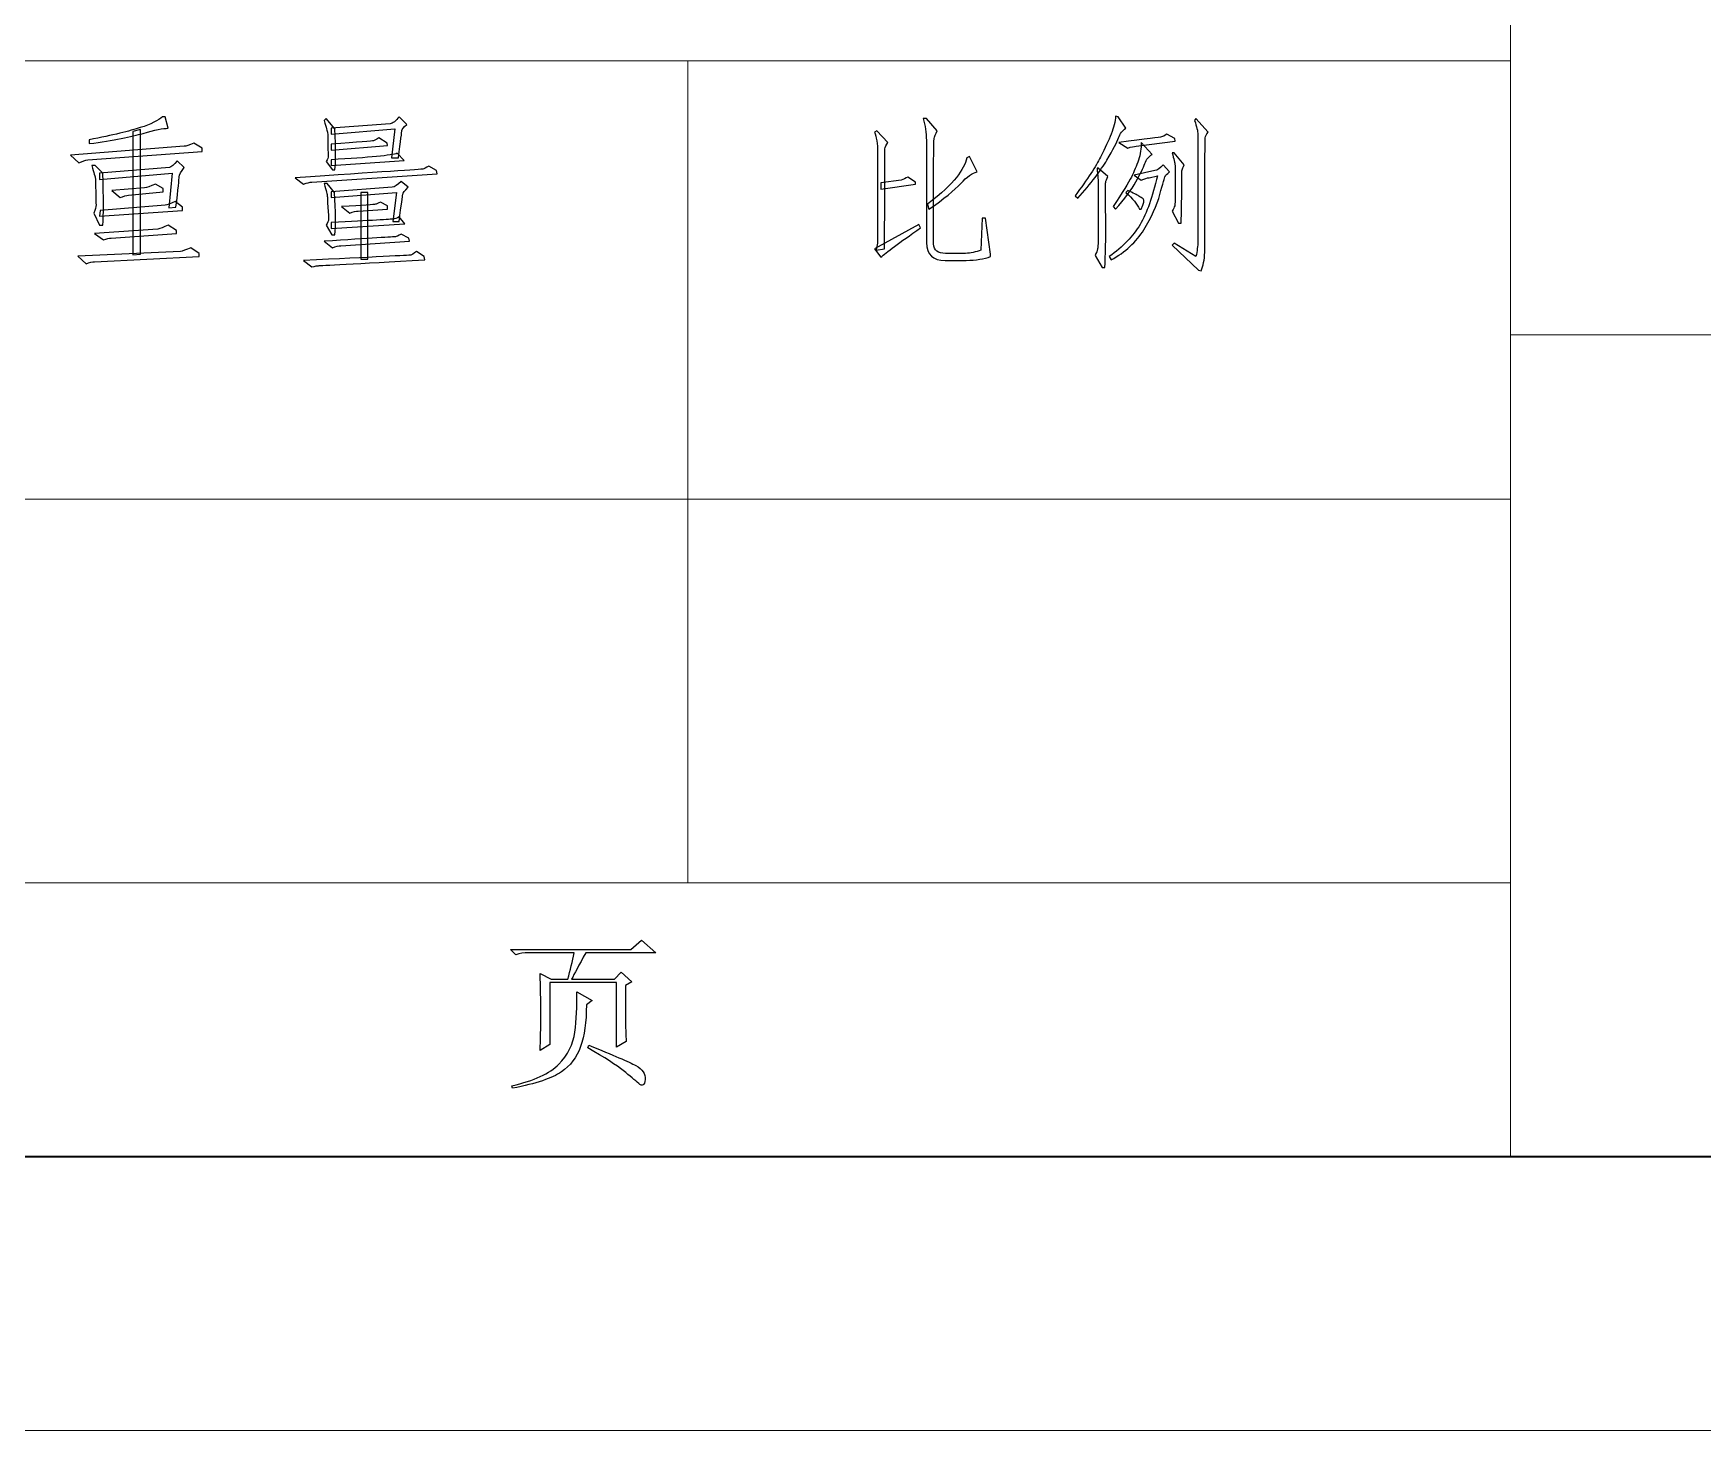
# Model space of a CAD drawing. Header units: millimetres. Extents: x -894 to 2281, y 379 to 1725.
# Drawn here: x 779.7 to 898.3, y 568.3 to 667.6 of the extents above; entities that cross this region are included whole.
import ezdxf

# ---------------------------------------------------------------- set-up
doc = ezdxf.new("R2010")
doc.units = ezdxf.units.MM
doc.layers.add('layer 1', color=7, linetype='Continuous')

msp = doc.modelspace()

# ---------------------------------------------------------------- linework, layer by layer
at = {"layer": 'layer 1', "color": 1, "lineweight": 9}
for points in [[(884.678, 762.997), (884.678, 762.997), (884.678, 587.778), (884.678, 587.778)], [(884.678, 665.653), (884.678, 665.653), (383.463, 665.653), (383.463, 665.653)], [(826.203, 665.653), (826.203, 665.653), (826.203, 665.653), (826.203, 665.653)], [(826.203, 665.653), (826.203, 665.653), (826.203, 607.246), (826.203, 607.246)], [(884.678, 665.653), (884.678, 665.653), (884.678, 665.653), (884.678, 665.653)], [(1135.285, 646.184), (1135.285, 646.184), (884.678, 646.184), (884.678, 646.184)], [(884.678, 634.503), (884.678, 634.503), (634.07, 634.503), (634.07, 634.503)], [(884.678, 634.503), (884.678, 634.503), (884.678, 634.503), (884.678, 634.503)], [(884.678, 607.246), (884.678, 607.246), (383.463, 607.246), (383.463, 607.246)], [(884.678, 607.246), (884.678, 607.246), (884.678, 607.246), (884.678, 607.246)], [(279.043, 568.309), (279.043, 568.309), (1156.169, 568.309), (1156.169, 568.309)]]:
    msp.add_open_spline(points, degree=3, dxfattribs=at)
at = {"layer": 'layer 1', "color": 1}
for points, knots in [([(787.496, 660.494), (786.674, 660.251), (785.397, 660.007), (783.662, 659.764), (783.662, 659.764), (783.662, 659.764), (783.662, 660.037), (783.662, 660.037), (783.662, 660.037), (785.335, 660.371), (786.544, 660.659), (787.289, 660.903), (787.289, 660.903), (788.035, 661.146), (788.561, 661.405), (788.865, 661.68), (788.865, 661.68), (788.865, 661.68), (789.048, 661.68), (789.048, 661.68), (789.048, 661.68), (789.048, 661.68), (789.275, 660.858), (789.275, 660.858), (789.275, 660.858), (788.909, 660.858), (788.318, 660.737), (787.496, 660.494)], [0, 0, 0, 0, 0.1428571, 0.1428571, 0.1428571, 0.1428571, 0.2857143, 0.2857143, 0.2857143, 0.2857143, 0.4285714, 0.4285714, 0.4285714, 0.4285714, 0.5714286, 0.5714286, 0.5714286, 0.5714286, 0.7142857, 0.7142857, 0.7142857, 0.7142857, 0.8571429, 0.8571429, 0.8571429, 0.8571429, 1, 1, 1, 1]), ([(801.128, 660.813), (801.189, 659.382), (801.189, 658.409), (801.128, 657.893), (801.128, 657.893), (801.128, 657.893), (800.945, 657.893), (800.945, 657.893), (800.945, 657.893), (800.945, 657.893), (800.49, 658.485), (800.49, 658.485), (800.49, 658.485), (800.613, 658.668), (800.665, 658.791), (800.65, 658.851), (800.65, 658.851), (800.634, 658.911), (800.626, 659.186), (800.626, 659.673), (800.626, 659.673), (800.626, 660.159), (800.618, 660.447), (800.605, 660.539), (800.605, 660.539), (800.589, 660.63), (800.506, 660.918), (800.354, 661.405), (800.354, 661.405), (800.354, 661.405), (800.49, 661.543), (800.49, 661.543), (800.49, 661.543), (800.49, 661.543), (801.128, 660.813), (801.128, 660.813)], [0, 0, 0, 0, 0.1111111, 0.1111111, 0.1111111, 0.1111111, 0.2222222, 0.2222222, 0.2222222, 0.2222222, 0.3333333, 0.3333333, 0.3333333, 0.3333333, 0.4444444, 0.4444444, 0.4444444, 0.4444444, 0.5555556, 0.5555556, 0.5555556, 0.5555556, 0.6666667, 0.6666667, 0.6666667, 0.6666667, 0.7777778, 0.7777778, 0.7777778, 0.7777778, 0.8888889, 0.8888889, 0.8888889, 0.8888889, 1, 1, 1, 1]), ([(805.645, 658.759), (805.645, 658.759), (805.145, 658.759), (805.145, 658.759), (805.145, 658.759), (805.145, 658.759), (805.373, 660.813), (805.373, 660.813), (805.373, 660.813), (805.373, 660.813), (800.856, 660.447), (800.856, 660.447), (800.856, 660.447), (800.856, 660.447), (800.856, 660.858), (800.856, 660.858), (800.856, 660.858), (800.856, 660.858), (805.053, 661.177), (805.053, 661.177), (805.053, 661.177), (805.236, 661.209), (805.449, 661.376), (805.692, 661.68), (805.692, 661.68), (805.692, 661.68), (806.239, 661.133), (806.239, 661.133), (806.239, 661.133), (805.996, 660.918), (805.875, 660.774), (805.875, 660.698), (805.875, 660.698), (805.875, 660.623), (805.799, 659.976), (805.645, 658.759)], [0, 0, 0, 0, 0.1111111, 0.1111111, 0.1111111, 0.1111111, 0.2222222, 0.2222222, 0.2222222, 0.2222222, 0.3333333, 0.3333333, 0.3333333, 0.3333333, 0.4444444, 0.4444444, 0.4444444, 0.4444444, 0.5555556, 0.5555556, 0.5555556, 0.5555556, 0.6666667, 0.6666667, 0.6666667, 0.6666667, 0.7777778, 0.7777778, 0.7777778, 0.7777778, 0.8888889, 0.8888889, 0.8888889, 0.8888889, 1, 1, 1, 1]), ([(847.132, 654.47), (847.132, 654.47), (847.36, 654.47), (847.36, 654.47), (847.36, 654.47), (847.36, 654.47), (847.724, 651.914), (847.724, 651.914), (847.724, 651.914), (847.724, 651.914), (847.724, 651.733), (847.724, 651.733), (847.724, 651.733), (847.269, 651.579), (846.69, 651.49), (845.991, 651.459), (845.991, 651.459), (845.991, 651.459), (844.485, 651.459), (844.485, 651.459), (844.485, 651.459), (843.634, 651.459), (843.192, 651.885), (843.161, 652.736), (843.161, 652.736), (843.161, 652.736), (843.161, 659.992), (843.161, 659.992), (843.161, 659.992), (843.161, 660.539), (843.085, 661.057), (842.933, 661.543), (842.933, 661.543), (842.933, 661.543), (843.161, 661.543), (843.161, 661.543), (843.161, 661.543), (843.161, 661.543), (843.937, 660.675), (843.937, 660.675), (843.937, 660.675), (843.815, 660.432), (843.739, 660.251), (843.71, 660.128), (843.71, 660.128), (843.679, 660.007), (843.663, 657.511), (843.663, 652.644), (843.663, 652.644), (843.694, 652.189), (843.982, 651.961), (844.531, 651.961), (844.531, 651.961), (844.531, 651.961), (845.945, 651.961), (845.945, 651.961), (845.945, 651.961), (846.311, 651.99), (846.675, 652.066), (847.041, 652.189), (847.041, 652.189), (847.041, 652.189), (847.132, 654.47), (847.132, 654.47)], [0, 0, 0, 0, 0.0625, 0.0625, 0.0625, 0.0625, 0.125, 0.125, 0.125, 0.125, 0.1875, 0.1875, 0.1875, 0.1875, 0.25, 0.25, 0.25, 0.25, 0.3125, 0.3125, 0.3125, 0.3125, 0.375, 0.375, 0.375, 0.375, 0.4375, 0.4375, 0.4375, 0.4375, 0.5, 0.5, 0.5, 0.5, 0.5625, 0.5625, 0.5625, 0.5625, 0.625, 0.625, 0.625, 0.625, 0.6875, 0.6875, 0.6875, 0.6875, 0.75, 0.75, 0.75, 0.75, 0.8125, 0.8125, 0.8125, 0.8125, 0.875, 0.875, 0.875, 0.875, 0.9375, 0.9375, 0.9375, 0.9375, 1, 1, 1, 1]), ([(857.342, 660.858), (857.099, 660.706), (856.924, 660.479), (856.819, 660.173), (856.819, 660.173), (856.712, 659.869), (856.437, 659.345), (855.997, 658.6), (855.997, 658.6), (855.555, 657.854), (854.864, 656.949), (853.92, 655.884), (853.92, 655.884), (853.92, 655.884), (853.739, 656.067), (853.739, 656.067), (853.739, 656.067), (854.621, 657.252), (855.22, 658.166), (855.539, 658.804), (855.539, 658.804), (855.859, 659.443), (856.11, 659.992), (856.293, 660.447), (856.293, 660.447), (856.476, 660.903), (856.583, 661.329), (856.612, 661.724), (856.612, 661.724), (856.612, 661.724), (856.795, 661.68), (856.795, 661.68), (856.795, 661.68), (856.795, 661.68), (857.342, 660.858), (857.342, 660.858)], [0, 0, 0, 0, 0.1111111, 0.1111111, 0.1111111, 0.1111111, 0.2222222, 0.2222222, 0.2222222, 0.2222222, 0.3333333, 0.3333333, 0.3333333, 0.3333333, 0.4444444, 0.4444444, 0.4444444, 0.4444444, 0.5555556, 0.5555556, 0.5555556, 0.5555556, 0.6666667, 0.6666667, 0.6666667, 0.6666667, 0.7777778, 0.7777778, 0.7777778, 0.7777778, 0.8888889, 0.8888889, 0.8888889, 0.8888889, 1, 1, 1, 1]), ([(862.317, 651.733), (862.408, 652.128), (862.453, 652.492), (862.453, 652.827), (862.453, 652.827), (862.453, 652.827), (862.453, 660.403), (862.453, 660.403), (862.453, 660.403), (862.453, 660.646), (862.377, 660.981), (862.225, 661.405), (862.225, 661.405), (862.225, 661.405), (862.317, 661.543), (862.317, 661.543), (862.317, 661.543), (862.317, 661.543), (863.183, 660.584), (863.183, 660.584), (863.183, 660.584), (863.062, 660.432), (862.994, 660.295), (862.979, 660.173), (862.979, 660.173), (862.963, 660.052), (862.955, 657.344), (862.955, 652.052), (862.955, 652.052), (862.924, 651.503), (862.835, 651.063), (862.681, 650.729), (862.681, 650.729), (862.681, 650.729), (862.5, 650.773), (862.5, 650.773), (862.5, 650.773), (862.5, 650.773), (860.629, 652.553), (860.629, 652.553), (860.629, 652.553), (860.629, 652.553), (860.765, 652.691), (860.765, 652.691), (860.765, 652.691), (860.765, 652.691), (862.317, 651.733), (862.317, 651.733)], [0, 0, 0, 0, 0.0833333, 0.0833333, 0.0833333, 0.0833333, 0.1666667, 0.1666667, 0.1666667, 0.1666667, 0.25, 0.25, 0.25, 0.25, 0.3333333, 0.3333333, 0.3333333, 0.3333333, 0.4166667, 0.4166667, 0.4166667, 0.4166667, 0.5, 0.5, 0.5, 0.5, 0.5833333, 0.5833333, 0.5833333, 0.5833333, 0.6666667, 0.6666667, 0.6666667, 0.6666667, 0.75, 0.75, 0.75, 0.75, 0.8333333, 0.8333333, 0.8333333, 0.8333333, 0.9166667, 0.9166667, 0.9166667, 0.9166667, 1, 1, 1, 1]), ([(791.693, 659.215), (791.693, 659.215), (783.571, 658.623), (783.571, 658.623), (783.571, 658.623), (783.388, 658.592), (783.176, 658.516), (782.932, 658.393), (782.932, 658.393), (782.932, 658.393), (782.339, 658.942), (782.339, 658.942), (782.339, 658.942), (782.339, 658.942), (790.416, 659.581), (790.416, 659.581), (790.416, 659.581), (790.537, 659.581), (790.765, 659.657), (791.1, 659.809), (791.1, 659.809), (791.1, 659.809), (791.693, 659.443), (791.693, 659.443), (791.693, 659.443), (791.693, 659.443), (791.693, 659.215), (791.693, 659.215)], [0, 0, 0, 0, 0.1428571, 0.1428571, 0.1428571, 0.1428571, 0.2857143, 0.2857143, 0.2857143, 0.2857143, 0.4285714, 0.4285714, 0.4285714, 0.4285714, 0.5714286, 0.5714286, 0.5714286, 0.5714286, 0.7142857, 0.7142857, 0.7142857, 0.7142857, 0.8571429, 0.8571429, 0.8571429, 0.8571429, 1, 1, 1, 1]), ([(786.766, 651.869), (786.766, 651.869), (786.766, 660.63), (786.766, 660.63), (786.766, 660.63), (786.766, 660.63), (787.313, 660.767), (787.313, 660.767), (787.313, 660.767), (787.313, 660.767), (787.313, 651.914), (787.313, 651.914), (787.313, 651.914), (787.313, 651.914), (786.766, 651.869), (786.766, 651.869)], [0, 0, 0, 0, 0.25, 0.25, 0.25, 0.25, 0.5, 0.5, 0.5, 0.5, 0.75, 0.75, 0.75, 0.75, 1, 1, 1, 1]), ([(800.856, 659.717), (802.803, 659.869), (803.805, 659.953), (803.866, 659.968), (803.866, 659.968), (803.928, 659.984), (804.049, 660.052), (804.232, 660.173), (804.232, 660.173), (804.232, 660.173), (804.826, 659.809), (804.826, 659.809), (804.826, 659.809), (804.826, 659.809), (804.87, 659.626), (804.87, 659.626), (804.87, 659.626), (804.87, 659.626), (800.856, 659.306), (800.856, 659.306), (800.856, 659.306), (800.856, 659.306), (800.856, 659.717), (800.856, 659.717)], [0, 0, 0, 0, 0.1666667, 0.1666667, 0.1666667, 0.1666667, 0.3333333, 0.3333333, 0.3333333, 0.3333333, 0.5, 0.5, 0.5, 0.5, 0.6666667, 0.6666667, 0.6666667, 0.6666667, 0.8333333, 0.8333333, 0.8333333, 0.8333333, 1, 1, 1, 1]), ([(839.693, 659.123), (839.693, 659.764), (839.617, 660.251), (839.465, 660.584), (839.465, 660.584), (839.465, 660.584), (839.649, 660.675), (839.649, 660.675), (839.649, 660.675), (839.649, 660.675), (840.423, 659.853), (840.423, 659.853), (840.423, 659.853), (840.303, 659.673), (840.235, 659.521), (840.219, 659.398), (840.219, 659.398), (840.203, 659.277), (840.196, 656.904), (840.196, 652.28), (840.196, 652.28), (840.196, 652.28), (839.602, 652.189), (839.602, 652.189), (839.602, 652.189), (839.602, 652.189), (839.693, 652.691), (839.693, 652.691), (839.693, 652.691), (839.693, 652.691), (839.693, 659.123), (839.693, 659.123)], [0, 0, 0, 0, 0.125, 0.125, 0.125, 0.125, 0.25, 0.25, 0.25, 0.25, 0.375, 0.375, 0.375, 0.375, 0.5, 0.5, 0.5, 0.5, 0.625, 0.625, 0.625, 0.625, 0.75, 0.75, 0.75, 0.75, 0.875, 0.875, 0.875, 0.875, 1, 1, 1, 1]), ([(857.73, 657.391), (857.928, 657.786), (858.096, 658.189), (858.232, 658.6), (858.232, 658.6), (858.37, 659.011), (858.438, 659.429), (858.438, 659.853), (858.438, 659.853), (858.438, 659.853), (859.213, 658.987), (859.213, 658.987), (859.213, 658.987), (858.97, 658.867), (858.795, 658.652), (858.69, 658.349), (858.69, 658.349), (858.583, 658.045), (858.37, 657.611), (858.049, 657.048), (858.049, 657.048), (857.73, 656.485), (857.251, 655.839), (856.612, 655.109), (856.612, 655.109), (856.612, 655.109), (856.429, 655.292), (856.429, 655.292), (856.429, 655.292), (857.099, 656.295), (857.533, 656.996), (857.73, 657.391)], [0, 0, 0, 0, 0.125, 0.125, 0.125, 0.125, 0.25, 0.25, 0.25, 0.25, 0.375, 0.375, 0.375, 0.375, 0.5, 0.5, 0.5, 0.5, 0.625, 0.625, 0.625, 0.625, 0.75, 0.75, 0.75, 0.75, 0.875, 0.875, 0.875, 0.875, 1, 1, 1, 1]), ([(856.84, 659.853), (858.787, 660.097), (859.799, 660.227), (859.875, 660.243), (859.875, 660.243), (859.951, 660.256), (860.08, 660.327), (860.263, 660.447), (860.263, 660.447), (860.263, 660.447), (860.81, 660.128), (860.81, 660.128), (860.81, 660.128), (860.81, 660.128), (860.856, 659.945), (860.856, 659.945), (860.856, 659.945), (860.856, 659.945), (858.072, 659.581), (858.072, 659.581), (858.072, 659.581), (857.921, 659.581), (857.724, 659.534), (857.481, 659.443), (857.481, 659.443), (857.481, 659.443), (856.84, 659.853), (856.84, 659.853)], [0, 0, 0, 0, 0.1428571, 0.1428571, 0.1428571, 0.1428571, 0.2857143, 0.2857143, 0.2857143, 0.2857143, 0.4285714, 0.4285714, 0.4285714, 0.4285714, 0.5714286, 0.5714286, 0.5714286, 0.5714286, 0.7142857, 0.7142857, 0.7142857, 0.7142857, 0.8571429, 0.8571429, 0.8571429, 0.8571429, 1, 1, 1, 1]), ([(789.32, 655.201), (789.32, 655.201), (789.548, 657.663), (789.548, 657.663), (789.548, 657.663), (789.548, 657.663), (784.393, 657.208), (784.393, 657.208), (784.393, 657.208), (784.393, 657.208), (784.393, 657.663), (784.393, 657.663), (784.393, 657.663), (784.393, 657.663), (789.367, 658.074), (789.367, 658.074), (789.367, 658.074), (789.488, 658.105), (789.671, 658.257), (789.914, 658.532), (789.914, 658.532), (789.914, 658.532), (790.416, 658.074), (790.416, 658.074), (790.416, 658.074), (790.173, 657.77), (790.05, 657.55), (790.05, 657.412), (790.05, 657.412), (790.05, 657.276), (789.974, 656.554), (789.822, 655.245), (789.822, 655.245), (789.822, 655.245), (789.32, 655.201), (789.32, 655.201)], [0, 0, 0, 0, 0.1111111, 0.1111111, 0.1111111, 0.1111111, 0.2222222, 0.2222222, 0.2222222, 0.2222222, 0.3333333, 0.3333333, 0.3333333, 0.3333333, 0.4444444, 0.4444444, 0.4444444, 0.4444444, 0.5555556, 0.5555556, 0.5555556, 0.5555556, 0.6666667, 0.6666667, 0.6666667, 0.6666667, 0.7777778, 0.7777778, 0.7777778, 0.7777778, 0.8888889, 0.8888889, 0.8888889, 0.8888889, 1, 1, 1, 1]), ([(800.856, 658.623), (803.593, 658.775), (805.158, 658.927), (805.556, 659.079), (805.556, 659.079), (805.556, 659.079), (806.056, 658.576), (806.056, 658.576), (806.056, 658.576), (806.056, 658.576), (800.856, 658.212), (800.856, 658.212), (800.856, 658.212), (800.856, 658.212), (800.856, 658.623), (800.856, 658.623)], [0, 0, 0, 0, 0.25, 0.25, 0.25, 0.25, 0.5, 0.5, 0.5, 0.5, 0.75, 0.75, 0.75, 0.75, 1, 1, 1, 1]), ([(843.252, 655.473), (844.226, 656.234), (844.911, 656.865), (845.306, 657.367), (845.306, 657.367), (845.701, 657.87), (845.945, 658.333), (846.036, 658.759), (846.036, 658.759), (846.036, 658.759), (846.219, 658.851), (846.219, 658.851), (846.219, 658.851), (846.219, 658.851), (846.766, 657.755), (846.766, 657.755), (846.766, 657.755), (846.431, 657.694), (846.044, 657.42), (845.602, 656.933), (845.602, 656.933), (845.162, 656.446), (844.409, 655.839), (843.344, 655.109), (843.344, 655.109), (843.344, 655.109), (843.252, 655.473), (843.252, 655.473)], [0, 0, 0, 0, 0.1428571, 0.1428571, 0.1428571, 0.1428571, 0.2857143, 0.2857143, 0.2857143, 0.2857143, 0.4285714, 0.4285714, 0.4285714, 0.4285714, 0.5714286, 0.5714286, 0.5714286, 0.5714286, 0.7142857, 0.7142857, 0.7142857, 0.7142857, 0.8571429, 0.8571429, 0.8571429, 0.8571429, 1, 1, 1, 1]), ([(860.629, 659.123), (860.629, 659.123), (860.765, 659.123), (860.765, 659.123), (860.765, 659.123), (860.765, 659.123), (861.495, 658.257), (861.495, 658.257), (861.495, 658.257), (861.404, 658.105), (861.351, 657.983), (861.335, 657.893), (861.335, 657.893), (861.32, 657.802), (861.312, 657.344), (861.312, 656.522), (861.312, 656.522), (861.312, 655.703), (861.296, 654.897), (861.267, 654.104), (861.267, 654.104), (861.267, 654.104), (861.084, 654.104), (861.084, 654.104), (861.084, 654.104), (861.084, 654.104), (860.629, 654.973), (860.629, 654.973), (860.629, 654.973), (860.72, 655.125), (860.781, 655.245), (860.81, 655.337), (860.81, 655.337), (860.841, 655.428), (860.856, 655.899), (860.856, 656.752), (860.856, 656.752), (860.856, 657.603), (860.849, 658.097), (860.833, 658.234), (860.833, 658.234), (860.817, 658.372), (860.749, 658.668), (860.629, 659.123)], [0, 0, 0, 0, 0.0909091, 0.0909091, 0.0909091, 0.0909091, 0.1818182, 0.1818182, 0.1818182, 0.1818182, 0.2727273, 0.2727273, 0.2727273, 0.2727273, 0.3636364, 0.3636364, 0.3636364, 0.3636364, 0.4545455, 0.4545455, 0.4545455, 0.4545455, 0.5454545, 0.5454545, 0.5454545, 0.5454545, 0.6363636, 0.6363636, 0.6363636, 0.6363636, 0.7272727, 0.7272727, 0.7272727, 0.7272727, 0.8181818, 0.8181818, 0.8181818, 0.8181818, 0.9090909, 0.9090909, 0.9090909, 0.9090909, 1, 1, 1, 1]), ([(783.982, 654.834), (784.102, 655.078), (784.157, 655.269), (784.141, 655.405), (784.141, 655.405), (784.126, 655.543), (784.118, 655.862), (784.118, 656.363), (784.118, 656.363), (784.118, 656.865), (784.11, 657.169), (784.097, 657.276), (784.097, 657.276), (784.081, 657.383), (783.997, 657.694), (783.846, 658.212), (783.846, 658.212), (783.846, 658.212), (784.073, 658.212), (784.073, 658.212), (784.073, 658.212), (784.073, 658.212), (784.62, 657.663), (784.62, 657.663), (784.62, 657.663), (784.681, 655.899), (784.681, 654.667), (784.62, 653.968), (784.62, 653.968), (784.62, 653.968), (784.393, 653.968), (784.393, 653.968), (784.393, 653.968), (784.393, 653.968), (783.982, 654.834), (783.982, 654.834)], [0, 0, 0, 0, 0.1111111, 0.1111111, 0.1111111, 0.1111111, 0.2222222, 0.2222222, 0.2222222, 0.2222222, 0.3333333, 0.3333333, 0.3333333, 0.3333333, 0.4444444, 0.4444444, 0.4444444, 0.4444444, 0.5555556, 0.5555556, 0.5555556, 0.5555556, 0.6666667, 0.6666667, 0.6666667, 0.6666667, 0.7777778, 0.7777778, 0.7777778, 0.7777778, 0.8888889, 0.8888889, 0.8888889, 0.8888889, 1, 1, 1, 1]), ([(798.3, 657.344), (804.292, 657.739), (807.32, 657.946), (807.38, 657.961), (807.38, 657.961), (807.44, 657.977), (807.579, 658.045), (807.791, 658.166), (807.791, 658.166), (807.791, 658.166), (808.338, 657.846), (808.338, 657.846), (808.338, 657.846), (808.338, 657.846), (808.385, 657.619), (808.385, 657.619), (808.385, 657.619), (808.385, 657.619), (799.485, 657.025), (799.485, 657.025), (799.485, 657.025), (799.333, 657.025), (799.137, 656.98), (798.894, 656.888), (798.894, 656.888), (798.894, 656.888), (798.3, 657.344), (798.3, 657.344)], [0, 0, 0, 0, 0.1428571, 0.1428571, 0.1428571, 0.1428571, 0.2857143, 0.2857143, 0.2857143, 0.2857143, 0.4285714, 0.4285714, 0.4285714, 0.4285714, 0.5714286, 0.5714286, 0.5714286, 0.5714286, 0.7142857, 0.7142857, 0.7142857, 0.7142857, 0.8571429, 0.8571429, 0.8571429, 0.8571429, 1, 1, 1, 1]), ([(839.921, 656.98), (839.921, 656.98), (841.381, 657.163), (841.381, 657.163), (841.381, 657.163), (841.535, 657.223), (841.687, 657.299), (841.839, 657.391), (841.839, 657.391), (841.839, 657.391), (842.386, 657.025), (842.386, 657.025), (842.386, 657.025), (842.386, 657.025), (842.386, 656.888), (842.386, 656.888), (842.386, 656.888), (842.386, 656.888), (839.921, 656.522), (839.921, 656.522), (839.921, 656.522), (839.921, 656.522), (839.921, 656.98), (839.921, 656.98)], [0, 0, 0, 0, 0.1666667, 0.1666667, 0.1666667, 0.1666667, 0.3333333, 0.3333333, 0.3333333, 0.3333333, 0.5, 0.5, 0.5, 0.5, 0.6666667, 0.6666667, 0.6666667, 0.6666667, 0.8333333, 0.8333333, 0.8333333, 0.8333333, 1, 1, 1, 1]), ([(856.065, 657.435), (855.974, 657.252), (855.921, 657.116), (855.906, 657.025), (855.906, 657.025), (855.89, 656.933), (855.89, 656.106), (855.906, 654.539), (855.906, 654.539), (855.921, 652.971), (855.898, 651.778), (855.837, 650.956), (855.837, 650.956), (855.837, 650.956), (855.654, 650.956), (855.654, 650.956), (855.654, 650.956), (855.654, 650.956), (855.152, 651.823), (855.152, 651.823), (855.152, 651.823), (855.244, 652.006), (855.304, 652.157), (855.335, 652.28), (855.335, 652.28), (855.366, 652.401), (855.38, 653.162), (855.38, 654.562), (855.38, 654.562), (855.38, 655.96), (855.38, 656.744), (855.38, 656.912), (855.38, 656.912), (855.38, 657.079), (855.351, 657.451), (855.29, 658.029), (855.29, 658.029), (855.29, 658.029), (855.38, 658.029), (855.38, 658.029), (855.38, 658.029), (855.38, 658.029), (856.065, 657.435), (856.065, 657.435)], [0, 0, 0, 0, 0.0909091, 0.0909091, 0.0909091, 0.0909091, 0.1818182, 0.1818182, 0.1818182, 0.1818182, 0.2727273, 0.2727273, 0.2727273, 0.2727273, 0.3636364, 0.3636364, 0.3636364, 0.3636364, 0.4545455, 0.4545455, 0.4545455, 0.4545455, 0.5454545, 0.5454545, 0.5454545, 0.5454545, 0.6363636, 0.6363636, 0.6363636, 0.6363636, 0.7272727, 0.7272727, 0.7272727, 0.7272727, 0.8181818, 0.8181818, 0.8181818, 0.8181818, 0.9090909, 0.9090909, 0.9090909, 0.9090909, 1, 1, 1, 1]), ([(858.347, 654.013), (858.834, 654.834), (859.244, 655.991), (859.579, 657.482), (859.579, 657.482), (859.579, 657.482), (858.986, 657.344), (858.986, 657.344), (858.986, 657.344), (858.863, 657.344), (858.682, 657.284), (858.438, 657.163), (858.438, 657.163), (858.438, 657.163), (857.936, 657.527), (857.936, 657.527), (857.936, 657.527), (857.936, 657.527), (859.396, 657.846), (859.396, 657.846), (859.396, 657.846), (859.579, 657.877), (859.776, 658.014), (859.99, 658.257), (859.99, 658.257), (859.99, 658.257), (860.446, 657.755), (860.446, 657.755), (860.446, 657.755), (860.263, 657.603), (860.158, 657.496), (860.126, 657.435), (860.126, 657.435), (860.095, 657.375), (859.975, 656.949), (859.76, 656.158), (859.76, 656.158), (859.548, 655.368), (859.169, 654.531), (858.619, 653.649), (858.619, 653.649), (858.072, 652.767), (857.298, 652.052), (856.293, 651.503), (856.293, 651.503), (856.293, 651.503), (856.157, 651.733), (856.157, 651.733), (856.157, 651.733), (857.13, 652.432), (857.86, 653.193), (858.347, 654.013)], [0, 0, 0, 0, 0.0769231, 0.0769231, 0.0769231, 0.0769231, 0.1538462, 0.1538462, 0.1538462, 0.1538462, 0.2307692, 0.2307692, 0.2307692, 0.2307692, 0.3076923, 0.3076923, 0.3076923, 0.3076923, 0.3846154, 0.3846154, 0.3846154, 0.3846154, 0.4615385, 0.4615385, 0.4615385, 0.4615385, 0.5384615, 0.5384615, 0.5384615, 0.5384615, 0.6153846, 0.6153846, 0.6153846, 0.6153846, 0.6923077, 0.6923077, 0.6923077, 0.6923077, 0.7692308, 0.7692308, 0.7692308, 0.7692308, 0.8461538, 0.8461538, 0.8461538, 0.8461538, 0.9230769, 0.9230769, 0.9230769, 0.9230769, 1, 1, 1, 1]), ([(788.909, 656.569), (788.909, 656.569), (788.909, 656.341), (788.909, 656.341), (788.909, 656.341), (788.909, 656.341), (786.447, 656.114), (786.447, 656.114), (786.447, 656.114), (786.293, 656.082), (786.096, 656.022), (785.853, 655.931), (785.853, 655.931), (785.853, 655.931), (785.259, 656.433), (785.259, 656.433), (785.259, 656.433), (785.259, 656.433), (787.587, 656.614), (787.587, 656.614), (787.587, 656.614), (787.739, 656.645), (787.996, 656.737), (788.362, 656.888), (788.362, 656.888), (788.362, 656.888), (788.909, 656.569), (788.909, 656.569)], [0, 0, 0, 0, 0.1428571, 0.1428571, 0.1428571, 0.1428571, 0.2857143, 0.2857143, 0.2857143, 0.2857143, 0.4285714, 0.4285714, 0.4285714, 0.4285714, 0.5714286, 0.5714286, 0.5714286, 0.5714286, 0.7142857, 0.7142857, 0.7142857, 0.7142857, 0.8571429, 0.8571429, 0.8571429, 0.8571429, 1, 1, 1, 1]), ([(800.49, 653.968), (800.613, 654.151), (800.673, 654.295), (800.673, 654.402), (800.673, 654.402), (800.673, 654.507), (800.657, 654.79), (800.626, 655.245), (800.626, 655.245), (800.597, 655.703), (800.581, 655.968), (800.581, 656.043), (800.581, 656.043), (800.581, 656.119), (800.506, 656.417), (800.354, 656.933), (800.354, 656.933), (800.354, 656.933), (800.581, 656.933), (800.581, 656.933), (800.581, 656.933), (800.581, 656.933), (801.084, 656.295), (801.084, 656.295), (801.084, 656.295), (801.175, 654.926), (801.189, 653.923), (801.128, 653.283), (801.128, 653.283), (801.128, 653.283), (800.901, 653.283), (800.901, 653.283), (800.901, 653.283), (800.901, 653.283), (800.49, 653.968), (800.49, 653.968)], [0, 0, 0, 0, 0.1111111, 0.1111111, 0.1111111, 0.1111111, 0.2222222, 0.2222222, 0.2222222, 0.2222222, 0.3333333, 0.3333333, 0.3333333, 0.3333333, 0.4444444, 0.4444444, 0.4444444, 0.4444444, 0.5555556, 0.5555556, 0.5555556, 0.5555556, 0.6666667, 0.6666667, 0.6666667, 0.6666667, 0.7777778, 0.7777778, 0.7777778, 0.7777778, 0.8888889, 0.8888889, 0.8888889, 0.8888889, 1, 1, 1, 1]), ([(806.331, 656.661), (806.087, 656.417), (805.959, 656.25), (805.943, 656.158), (805.943, 656.158), (805.928, 656.067), (805.844, 655.428), (805.692, 654.243), (805.692, 654.243), (805.692, 654.243), (805.236, 654.243), (805.236, 654.243), (805.236, 654.243), (805.236, 654.243), (805.509, 656.295), (805.509, 656.295), (805.509, 656.295), (805.509, 656.295), (800.856, 655.931), (800.856, 655.931), (800.856, 655.931), (800.856, 655.931), (800.856, 656.341), (800.856, 656.341), (800.856, 656.341), (800.856, 656.341), (805.19, 656.661), (805.19, 656.661), (805.19, 656.661), (805.373, 656.69), (805.585, 656.828), (805.828, 657.071), (805.828, 657.071), (805.828, 657.071), (806.331, 656.661), (806.331, 656.661)], [0, 0, 0, 0, 0.1111111, 0.1111111, 0.1111111, 0.1111111, 0.2222222, 0.2222222, 0.2222222, 0.2222222, 0.3333333, 0.3333333, 0.3333333, 0.3333333, 0.4444444, 0.4444444, 0.4444444, 0.4444444, 0.5555556, 0.5555556, 0.5555556, 0.5555556, 0.6666667, 0.6666667, 0.6666667, 0.6666667, 0.7777778, 0.7777778, 0.7777778, 0.7777778, 0.8888889, 0.8888889, 0.8888889, 0.8888889, 1, 1, 1, 1]), ([(802.955, 651.55), (802.955, 651.55), (802.955, 656.295), (802.955, 656.295), (802.955, 656.295), (802.955, 656.295), (803.455, 656.295), (803.455, 656.295), (803.455, 656.295), (803.455, 656.295), (803.455, 651.55), (803.455, 651.55), (803.455, 651.55), (803.455, 651.55), (802.955, 651.55), (802.955, 651.55)], [0, 0, 0, 0, 0.25, 0.25, 0.25, 0.25, 0.5, 0.5, 0.5, 0.5, 0.75, 0.75, 0.75, 0.75, 1, 1, 1, 1]), ([(858.575, 655.839), (858.666, 655.779), (858.619, 655.535), (858.438, 655.109), (858.438, 655.109), (858.438, 655.109), (858.3, 655.109), (858.3, 655.109), (858.3, 655.109), (858.148, 655.473), (857.829, 655.87), (857.342, 656.295), (857.342, 656.295), (857.342, 656.295), (857.481, 656.433), (857.481, 656.433), (857.481, 656.433), (857.876, 656.25), (858.133, 656.119), (858.255, 656.043), (858.255, 656.043), (858.376, 655.968), (858.483, 655.899), (858.575, 655.839)], [0, 0, 0, 0, 0.1666667, 0.1666667, 0.1666667, 0.1666667, 0.3333333, 0.3333333, 0.3333333, 0.3333333, 0.5, 0.5, 0.5, 0.5, 0.6666667, 0.6666667, 0.6666667, 0.6666667, 0.8333333, 0.8333333, 0.8333333, 0.8333333, 1, 1, 1, 1]), ([(789.048, 655.384), (789.199, 655.413), (789.443, 655.504), (789.778, 655.656), (789.778, 655.656), (789.778, 655.656), (790.278, 655.245), (790.278, 655.245), (790.278, 655.245), (790.278, 655.245), (790.278, 655.017), (790.278, 655.017), (790.278, 655.017), (790.278, 655.017), (784.393, 654.607), (784.393, 654.607), (784.393, 654.607), (784.393, 654.607), (784.437, 655.017), (784.437, 655.017), (784.437, 655.017), (784.437, 655.017), (789.048, 655.384), (789.048, 655.384)], [0, 0, 0, 0, 0.1666667, 0.1666667, 0.1666667, 0.1666667, 0.3333333, 0.3333333, 0.3333333, 0.3333333, 0.5, 0.5, 0.5, 0.5, 0.6666667, 0.6666667, 0.6666667, 0.6666667, 0.8333333, 0.8333333, 0.8333333, 0.8333333, 1, 1, 1, 1]), ([(804.87, 655.337), (804.87, 655.337), (804.87, 655.109), (804.87, 655.109), (804.87, 655.109), (804.87, 655.109), (802.772, 654.973), (802.772, 654.973), (802.772, 654.973), (802.62, 654.973), (802.421, 654.926), (802.178, 654.834), (802.178, 654.834), (802.178, 654.834), (801.586, 655.292), (801.586, 655.292), (801.586, 655.292), (803.136, 655.384), (803.942, 655.436), (804.004, 655.452), (804.004, 655.452), (804.064, 655.465), (804.185, 655.52), (804.368, 655.611), (804.368, 655.611), (804.368, 655.611), (804.87, 655.337), (804.87, 655.337)], [0, 0, 0, 0, 0.1428571, 0.1428571, 0.1428571, 0.1428571, 0.2857143, 0.2857143, 0.2857143, 0.2857143, 0.4285714, 0.4285714, 0.4285714, 0.4285714, 0.5714286, 0.5714286, 0.5714286, 0.5714286, 0.7142857, 0.7142857, 0.7142857, 0.7142857, 0.8571429, 0.8571429, 0.8571429, 0.8571429, 1, 1, 1, 1]), ([(789.867, 653.602), (789.867, 653.602), (789.867, 653.374), (789.867, 653.374), (789.867, 653.374), (789.867, 653.374), (785.214, 653.055), (785.214, 653.055), (785.214, 653.055), (785.091, 653.055), (784.91, 653.01), (784.667, 652.919), (784.667, 652.919), (784.667, 652.919), (784.026, 653.374), (784.026, 653.374), (784.026, 653.374), (784.026, 653.374), (788.545, 653.694), (788.545, 653.694), (788.545, 653.694), (788.697, 653.725), (788.94, 653.816), (789.275, 653.968), (789.275, 653.968), (789.275, 653.968), (789.867, 653.602), (789.867, 653.602)], [0, 0, 0, 0, 0.1428571, 0.1428571, 0.1428571, 0.1428571, 0.2857143, 0.2857143, 0.2857143, 0.2857143, 0.4285714, 0.4285714, 0.4285714, 0.4285714, 0.5714286, 0.5714286, 0.5714286, 0.5714286, 0.7142857, 0.7142857, 0.7142857, 0.7142857, 0.8571429, 0.8571429, 0.8571429, 0.8571429, 1, 1, 1, 1]), ([(800.856, 653.74), (800.856, 653.74), (800.856, 654.151), (800.856, 654.151), (800.856, 654.151), (803.685, 654.303), (805.153, 654.387), (805.258, 654.402), (805.258, 654.402), (805.365, 654.416), (805.509, 654.47), (805.692, 654.562), (805.692, 654.562), (805.692, 654.562), (806.103, 654.06), (806.103, 654.06), (806.103, 654.06), (806.103, 654.06), (800.856, 653.74), (800.856, 653.74)], [0, 0, 0, 0, 0.2, 0.2, 0.2, 0.2, 0.4, 0.4, 0.4, 0.4, 0.6, 0.6, 0.6, 0.6, 0.8, 0.8, 0.8, 0.8, 1, 1, 1, 1]), ([(842.752, 653.785), (841.229, 652.72), (840.287, 652.021), (839.921, 651.686), (839.921, 651.686), (839.921, 651.686), (839.465, 652.28), (839.465, 652.28), (839.465, 652.28), (839.465, 652.28), (842.614, 654.013), (842.614, 654.013), (842.614, 654.013), (842.614, 654.013), (842.752, 653.785), (842.752, 653.785)], [0, 0, 0, 0, 0.25, 0.25, 0.25, 0.25, 0.5, 0.5, 0.5, 0.5, 0.75, 0.75, 0.75, 0.75, 1, 1, 1, 1]), ([(801.539, 652.508), (801.387, 652.508), (801.189, 652.463), (800.945, 652.372), (800.945, 652.372), (800.945, 652.372), (800.354, 652.827), (800.354, 652.827), (800.354, 652.827), (803.669, 653.039), (805.357, 653.147), (805.417, 653.147), (805.417, 653.147), (805.48, 653.147), (805.616, 653.207), (805.828, 653.33), (805.828, 653.33), (805.828, 653.33), (806.375, 653.055), (806.375, 653.055), (806.375, 653.055), (806.375, 653.055), (806.422, 652.827), (806.422, 652.827), (806.422, 652.827), (806.422, 652.827), (801.539, 652.508), (801.539, 652.508)], [0, 0, 0, 0, 0.1428571, 0.1428571, 0.1428571, 0.1428571, 0.2857143, 0.2857143, 0.2857143, 0.2857143, 0.4285714, 0.4285714, 0.4285714, 0.4285714, 0.5714286, 0.5714286, 0.5714286, 0.5714286, 0.7142857, 0.7142857, 0.7142857, 0.7142857, 0.8571429, 0.8571429, 0.8571429, 0.8571429, 1, 1, 1, 1]), ([(782.841, 651.778), (782.841, 651.778), (790.142, 652.097), (790.142, 652.097), (790.142, 652.097), (790.294, 652.128), (790.537, 652.22), (790.872, 652.372), (790.872, 652.372), (790.872, 652.372), (791.466, 651.961), (791.466, 651.961), (791.466, 651.961), (791.466, 651.961), (791.466, 651.733), (791.466, 651.733), (791.466, 651.733), (791.466, 651.733), (784.026, 651.367), (784.026, 651.367), (784.026, 651.367), (783.875, 651.367), (783.678, 651.322), (783.435, 651.231), (783.435, 651.231), (783.435, 651.231), (782.841, 651.778), (782.841, 651.778)], [0, 0, 0, 0, 0.1428571, 0.1428571, 0.1428571, 0.1428571, 0.2857143, 0.2857143, 0.2857143, 0.2857143, 0.4285714, 0.4285714, 0.4285714, 0.4285714, 0.5714286, 0.5714286, 0.5714286, 0.5714286, 0.7142857, 0.7142857, 0.7142857, 0.7142857, 0.8571429, 0.8571429, 0.8571429, 0.8571429, 1, 1, 1, 1]), ([(807.516, 651.503), (802.56, 651.231), (800.042, 651.093), (799.964, 651.093), (799.964, 651.093), (799.888, 651.093), (799.729, 651.063), (799.485, 651.003), (799.485, 651.003), (799.485, 651.003), (798.894, 651.459), (798.894, 651.459), (798.894, 651.459), (803.913, 651.702), (806.453, 651.83), (806.514, 651.846), (806.514, 651.846), (806.574, 651.862), (806.71, 651.945), (806.924, 652.097), (806.924, 652.097), (806.924, 652.097), (807.471, 651.733), (807.471, 651.733), (807.471, 651.733), (807.471, 651.733), (807.516, 651.503), (807.516, 651.503)], [0, 0, 0, 0, 0.1428571, 0.1428571, 0.1428571, 0.1428571, 0.2857143, 0.2857143, 0.2857143, 0.2857143, 0.4285714, 0.4285714, 0.4285714, 0.4285714, 0.5714286, 0.5714286, 0.5714286, 0.5714286, 0.7142857, 0.7142857, 0.7142857, 0.7142857, 0.8571429, 0.8571429, 0.8571429, 0.8571429, 1, 1, 1, 1]), ([(813.613, 602.49), (813.613, 602.49), (813.977, 602.124), (813.977, 602.124), (813.977, 602.124), (814.251, 602.216), (814.555, 602.26), (814.89, 602.26), (814.89, 602.26), (814.89, 602.26), (818.129, 602.26), (818.129, 602.26), (818.129, 602.26), (818.007, 601.653), (817.855, 601.03), (817.674, 600.389), (817.674, 600.389), (817.674, 600.389), (816.486, 600.389), (816.486, 600.389), (816.486, 600.389), (816.486, 600.389), (815.711, 600.8), (815.711, 600.8), (815.711, 600.8), (815.74, 599.858), (815.756, 598.892), (815.756, 597.903), (815.756, 597.903), (815.756, 596.914), (815.74, 596.056), (815.711, 595.326), (815.711, 595.326), (815.711, 595.326), (816.395, 595.736), (816.395, 595.736), (816.395, 595.736), (816.395, 595.736), (816.395, 600.162), (816.395, 600.162), (816.395, 600.162), (816.395, 600.162), (821.141, 600.162), (821.141, 600.162), (821.141, 600.162), (821.141, 600.162), (821.141, 595.553), (821.141, 595.553), (821.141, 595.553), (821.141, 595.553), (821.824, 595.964), (821.824, 595.964), (821.824, 595.964), (821.795, 596.39), (821.78, 596.982), (821.78, 597.744), (821.78, 597.744), (821.78, 597.744), (821.78, 599.934), (821.78, 599.934), (821.78, 599.934), (821.78, 599.934), (822.235, 600.208), (822.235, 600.208), (822.235, 600.208), (822.235, 600.208), (821.46, 600.892), (821.46, 600.892), (821.46, 600.892), (821.46, 600.892), (821.003, 600.389), (821.003, 600.389), (821.003, 600.389), (821.003, 600.389), (817.946, 600.389), (817.946, 600.389), (817.946, 600.389), (818.129, 600.755), (818.464, 601.378), (818.951, 602.26), (818.951, 602.26), (818.951, 602.26), (823.923, 602.26), (823.923, 602.26), (823.923, 602.26), (823.923, 602.26), (822.921, 603.173), (822.921, 603.173), (822.921, 603.173), (822.921, 603.173), (822.144, 602.49), (822.144, 602.49), (822.144, 602.49), (822.144, 602.49), (813.613, 602.49), (813.613, 602.49)], [0, 0, 0, 0, 0.0416667, 0.0416667, 0.0416667, 0.0416667, 0.0833333, 0.0833333, 0.0833333, 0.0833333, 0.125, 0.125, 0.125, 0.125, 0.1666667, 0.1666667, 0.1666667, 0.1666667, 0.2083333, 0.2083333, 0.2083333, 0.2083333, 0.25, 0.25, 0.25, 0.25, 0.2916667, 0.2916667, 0.2916667, 0.2916667, 0.3333333, 0.3333333, 0.3333333, 0.3333333, 0.375, 0.375, 0.375, 0.375, 0.4166667, 0.4166667, 0.4166667, 0.4166667, 0.4583333, 0.4583333, 0.4583333, 0.4583333, 0.5, 0.5, 0.5, 0.5, 0.5416667, 0.5416667, 0.5416667, 0.5416667, 0.5833333, 0.5833333, 0.5833333, 0.5833333, 0.625, 0.625, 0.625, 0.625, 0.6666667, 0.6666667, 0.6666667, 0.6666667, 0.7083333, 0.7083333, 0.7083333, 0.7083333, 0.75, 0.75, 0.75, 0.75, 0.7916667, 0.7916667, 0.7916667, 0.7916667, 0.8333333, 0.8333333, 0.8333333, 0.8333333, 0.875, 0.875, 0.875, 0.875, 0.9166667, 0.9166667, 0.9166667, 0.9166667, 0.9583333, 0.9583333, 0.9583333, 0.9583333, 1, 1, 1, 1]), ([(818.312, 599.478), (818.342, 598.442), (818.297, 597.492), (818.174, 596.626), (818.174, 596.626), (818.053, 595.76), (817.674, 594.998), (817.033, 594.344), (817.033, 594.344), (816.395, 593.69), (815.285, 593.18), (813.702, 592.816), (813.702, 592.816), (813.702, 592.816), (813.749, 592.633), (813.749, 592.633), (813.749, 592.633), (815.421, 592.968), (816.578, 593.355), (817.216, 593.797), (817.216, 593.797), (817.855, 594.237), (818.312, 594.839), (818.585, 595.6), (818.585, 595.6), (818.859, 596.359), (818.996, 597.348), (818.996, 598.565), (818.996, 598.565), (818.996, 598.565), (819.406, 598.884), (819.406, 598.884), (819.406, 598.884), (819.406, 598.884), (818.312, 599.478), (818.312, 599.478)], [0, 0, 0, 0, 0.1111111, 0.1111111, 0.1111111, 0.1111111, 0.2222222, 0.2222222, 0.2222222, 0.2222222, 0.3333333, 0.3333333, 0.3333333, 0.3333333, 0.4444444, 0.4444444, 0.4444444, 0.4444444, 0.5555556, 0.5555556, 0.5555556, 0.5555556, 0.6666667, 0.6666667, 0.6666667, 0.6666667, 0.7777778, 0.7777778, 0.7777778, 0.7777778, 0.8888889, 0.8888889, 0.8888889, 0.8888889, 1, 1, 1, 1]), ([(819.179, 595.69), (819.179, 595.69), (819.087, 595.509), (819.087, 595.509), (819.087, 595.509), (820.304, 594.808), (821.149, 594.268), (821.62, 593.889), (821.62, 593.889), (822.091, 593.507), (822.457, 593.203), (822.714, 592.976), (822.714, 592.976), (822.973, 592.748), (823.125, 592.839), (823.172, 593.248), (823.172, 593.248), (823.217, 593.659), (822.997, 593.994), (822.51, 594.253), (822.51, 594.253), (822.023, 594.512), (820.913, 594.991), (819.179, 595.69)], [0, 0, 0, 0, 0.1666667, 0.1666667, 0.1666667, 0.1666667, 0.3333333, 0.3333333, 0.3333333, 0.3333333, 0.5, 0.5, 0.5, 0.5, 0.6666667, 0.6666667, 0.6666667, 0.6666667, 0.8333333, 0.8333333, 0.8333333, 0.8333333, 1, 1, 1, 1])]:
    msp.add_open_spline(points, degree=3, knots=knots, dxfattribs=at)
at = {"layer": 'layer 1', "lineweight": 9}
msp.add_open_spline([(383.463, 587.778), (383.463, 587.778), (1135.285, 587.778), (1135.285, 587.778)], degree=3, dxfattribs=at)
at = {"layer": 'layer 1', "lineweight": 35}
msp.add_open_spline([(383.463, 587.778), (383.463, 587.778), (1135.285, 587.778), (1135.285, 587.778)], degree=3, dxfattribs=at)

doc.saveas('drawing.dxf')
